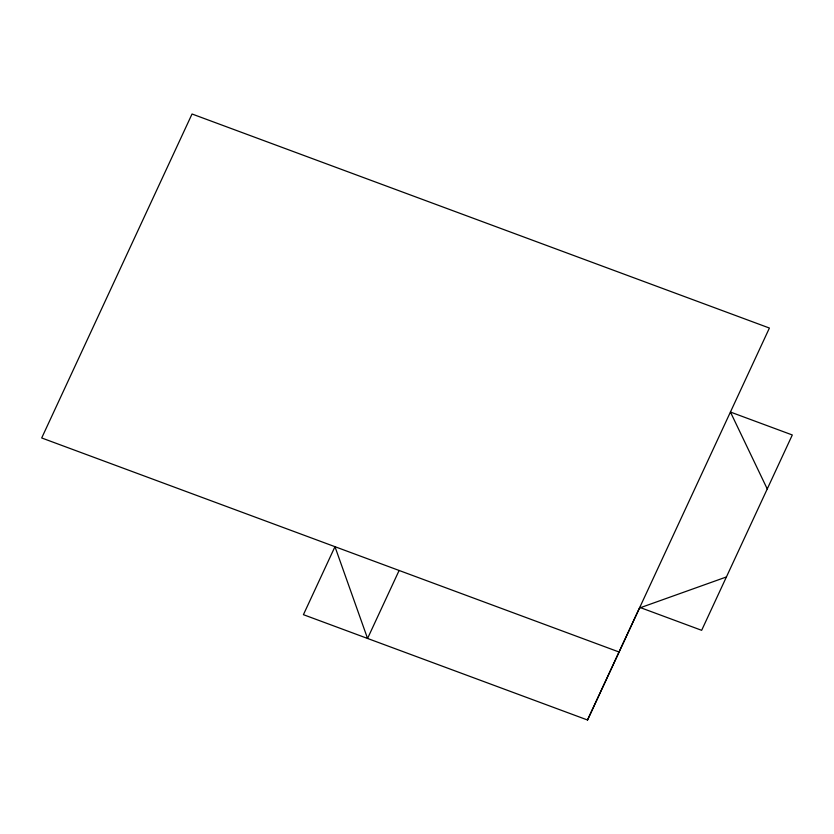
<?xml version="1.0" encoding="UTF-8"?>
<svg xmlns="http://www.w3.org/2000/svg" width="834" height="834" viewBox="0 0 834 834"><rect width="100%" height="100%" fill="white"/><g stroke="black" fill="none" stroke-linecap="round" stroke-linejoin="round"><path stroke-width="1.25" d="M399.121 570.466L367.565 638.458L334.966 546.687L303.42 614.679L587.522 720.003L639.49 608.017L726.414 576.961M587.522 720.003L769.407 328.043L192.039 113.997L41.7 437.965L619.068 652.011M639.772 607.381L701.655 630.316L792.3 434.973L730.428 412.038L767.249 488.964"/></g></svg>
